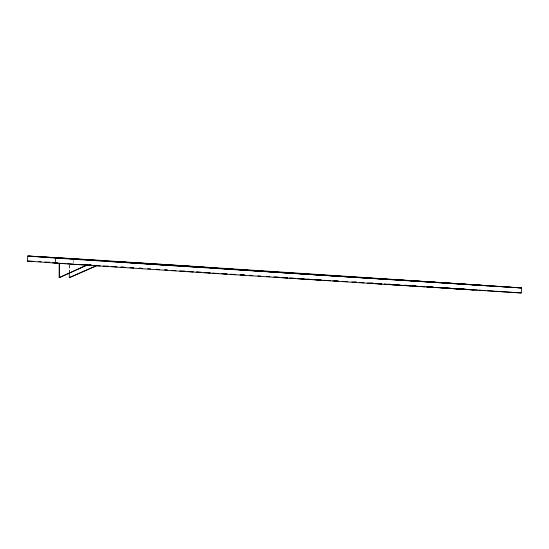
<?xml version="1.0" encoding="UTF-8"?>
<svg xmlns="http://www.w3.org/2000/svg" width="549" height="549" viewBox="0 0 549 549"><rect width="100%" height="100%" fill="white"/><g stroke="black" fill="none" stroke-linecap="round" stroke-linejoin="round"><path stroke-width="0.41" stroke-dasharray="2.75 2.06" d="M73.703 262.861L73.861 260.35M69.668 265.222L69.668 271.851M69.298 265.222L69.298 271.851"/><path stroke-width="0.82" d="M27.45 261.063L27.773 256.047L73.971 258.675A867.887 4.337 3.7 0 1 521.55 287.944L521.227 292.96A1129.156 5.648 3.7 0 1 55.271 263.108L27.45 261.063L33.791 261.324M55.271 263.108L55.593 258.085L27.773 256.047M59.182 277.657L87.14 265.03L59.182 277.657L59.182 263.239L65.88 263.678M69.298 272.681L69.298 277.657L97.104 265.366M97.468 265.366L69.298 277.657M45.238 257.117L98.944 260.555L28.548 256.04M161.962 264.446L108.057 261.249L165.427 265.057M156.074 264.46L121.302 262.038L212.902 267.905L185.603 265.977M441.794 287.82L442.425 287.889M121.302 262.038L150.248 263.712M38.718 261.592L41.079 261.729M338.39 281.15L332.756 280.82M342.199 281.356L347.201 281.651L342.734 281.363M190.661 266.615L200.893 267.191L182.282 266.155M129.914 267.631L133.64 267.85M125.453 267.37L120.842 267.095M240.071 274.802L244.936 275.083M435.645 287.408L442.35 287.806M48.23 262.148L49.822 262.244M240.551 274.768L244.278 274.994M234.1 274.445L235.802 274.548M327.643 280.45L329.956 280.587M334.739 280.875L338.52 281.102M424.995 286.777L418.462 286.345M426.614 286.873L429.044 287.024M426.971 286.859L433.195 287.271M460.282 289.055L464.049 289.261L462.086 289.103M171.562 265.496L183.181 266.169M113.087 266.567L116.882 266.8M121.398 267.075L124.39 267.26M106.643 266.169L108.256 266.272M111.44 266.526L116.141 266.814M139.13 268.18L142.452 268.392M223.011 273.697L226.716 273.93M230.292 274.212L234.862 274.431M249.459 275.33L252.06 275.495M221.432 273.663L227.245 274.026M321.268 280.059L314.412 279.695M315.984 279.791L321.81 280.155M323.471 280.258L330.258 280.669M414.076 286.07L416.266 286.207M417.185 286.297L423.382 286.681M435.906 287.401L442.583 287.82M429.792 287.024L433.758 287.271M459.575 289.014L448.382 288.3M159.684 264.755L174.623 265.641M103.274 266.018L108.304 266.334M130.827 267.658L133.345 267.816M139.645 268.207L141.917 268.351M95.313 265.462L99.918 265.75M86.021 264.865L91.457 265.215M94.387 265.455L99.918 265.805M249.521 275.317L252.657 275.516M212.724 273.114L218.989 273.512M312.957 279.53L305.724 279.139M444.91 287.964L451.106 288.362M403.872 285.459L410.625 285.885M444.642 287.951L447.408 288.122M409.492 285.782L416.362 286.249M160.04 264.309L174.026 265.215M173.841 265.194L224.369 268.708A117.472 0.59 3.7 0 0 387.34 279.256A69.826 0.35 3.7 0 1 487.505 285.741A68.694 0.343 3.7 0 0 399.85 280.065A149.596 0.748 3.7 0 1 212.635 267.953M98.786 260.583L108.331 261.2M224.369 268.708L387.34 279.256M399.85 280.065L521.55 287.944A1129.156 5.648 3.7 0 1 55.593 258.085M89.521 264.879L91.203 264.989M147.633 268.715L150.55 268.907M257.913 275.866L260.761 276.051M359.629 282.44L361.153 282.536M453.392 288.513L460.014 288.946M85.685 264.899L91.23 265.256M156.417 269.284L159.416 269.477M208.339 272.764L209.89 272.867M304.482 278.988L298.532 278.597M307.55 279.187L309.862 279.338M351.882 281.939L355.807 282.186M391.348 284.65L398.601 285.082M196.398 272.057L201.504 272.393M204.056 272.558L210.363 272.963M295.534 278.48L289.268 278.069M297.846 278.631L304.132 279.043M397.112 285.02L404.805 285.487M67.561 263.781L74.259 264.22M75.934 264.323L86.824 265.03M454.298 288.568L460.035 288.959M461.524 289.048L468.263 289.501M445.863 288.136L473.746 289.893L469.786 289.604M359.801 282.454L364.014 282.728M381.816 284.018L375.152 283.565M390.366 284.547L384.17 284.128M266.787 276.428L269.724 276.621M384.273 284.183L390.524 284.595M391.911 284.65L395.548 284.883M295.534 278.405L290.757 278.082M156.252 269.278L159.43 269.484M165.942 269.909L167.5 270.012M201.586 272.325L196.906 272.016M287.676 277.966L281.349 277.54M189.261 271.583L193.227 271.851M53.528 262.731L57.7 263.012M369.347 283.085L372.73 283.318M275.131 276.991L278.652 277.231M287.662 277.869L282.241 277.492M173.093 270.382L175.618 270.554M192.967 271.748L187.669 271.481M182.899 271.158L184.491 271.261M49.719 262.47L45.039 262.148L49.52 262.484M52.464 262.69L57.981 263.074M443.832 287.992L447.641 288.273M361.221 282.55L363.513 282.708M373.464 283.449L367.501 283.03M381.829 283.963L376.182 283.565M273.766 277.012L278.981 277.375M164.515 269.827L166.752 269.984M179.846 270.945L185.054 271.206M175.9 270.664L172.043 270.382M443.372 287.971L444.724 288.067M269.861 276.73L266.78 276.463M59.498 263.239L59.498 277.657M354.729 281.918A867.887 4.337 3.7 0 1 356.411 282.028M371.515 283.023A867.887 4.337 3.7 0 1 373.19 283.133M388.342 284.128A867.887 4.337 3.7 0 1 390.881 284.3M396.81 284.691A867.887 4.337 3.7 0 1 399.343 284.856M404.4 285.192A867.887 4.337 3.7 0 1 407.763 285.411M412.793 285.748A867.887 4.337 3.7 0 1 416.142 285.967M421.248 286.303A867.887 4.337 3.7 0 1 424.665 286.53M429.764 286.866A867.887 4.337 3.7 0 1 433.161 287.093M438.239 287.429A867.887 4.337 3.7 0 1 442.46 287.71M445.829 287.93A867.887 4.337 3.7 0 1 450.873 288.266M454.263 288.493A867.887 4.337 3.7 0 1 460.247 288.891M462.807 289.062A867.887 4.337 3.7 0 1 467.913 289.398M471.31 289.625A867.887 4.337 3.7 0 1 477.232 290.023M478.92 290.133A867.887 4.337 3.7 0 1 485.645 290.586M487.32 290.696A867.887 4.337 3.7 0 1 494.175 291.155M495.877 291.265A867.887 4.337 3.7 0 1 521.227 292.96"/></g></svg>
